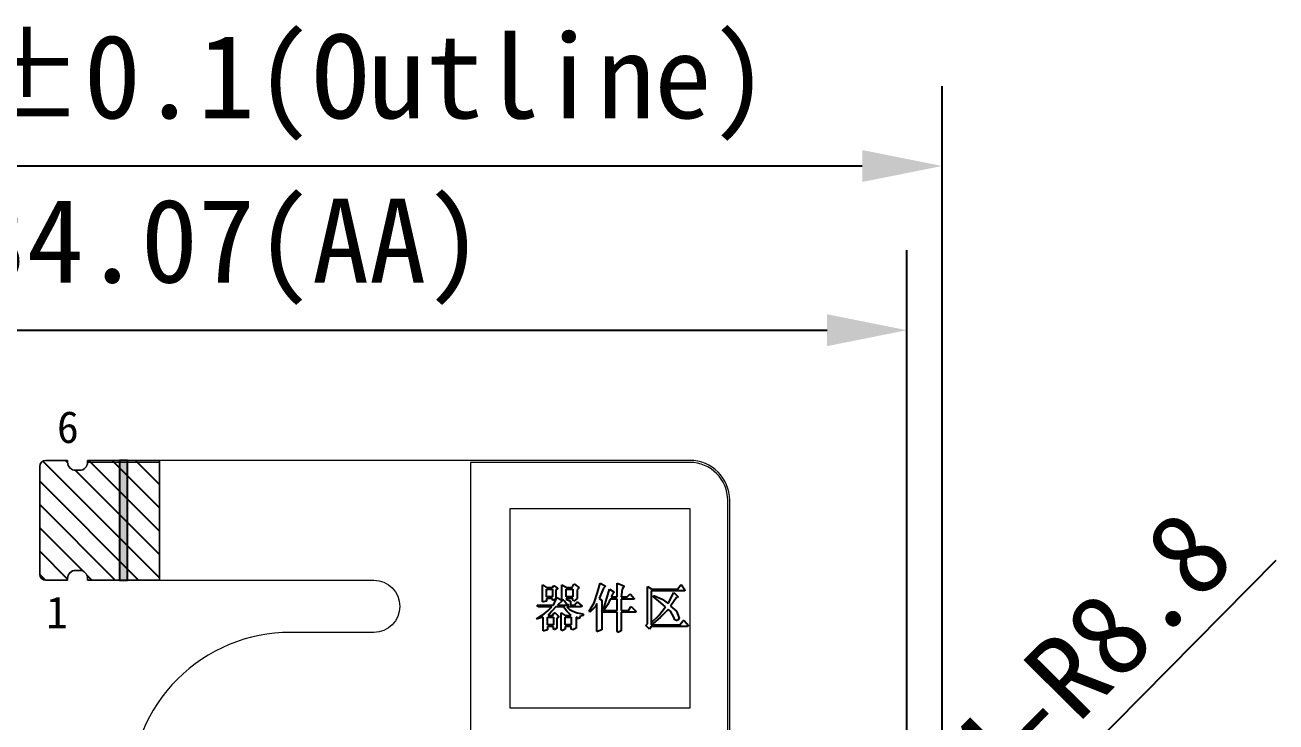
# Model space of a CAD drawing. Header units: millimetres. Extents: x 3387 to 5440, y -3014 to -2537.
# Drawn here: x 4394.77 to 4426.08, y -2621.18 to -2603.73 of the extents above; entities that cross this region are included whole.
import ezdxf

# ---------------------------------------------------------------- set-up
doc = ezdxf.new("R2010")
doc.units = ezdxf.units.MM
doc.layers.add('03___PRT_ALL_CURVES', color=7, linetype='Continuous')
doc.layers.add('dim', color=3, linetype='Continuous')
doc.layers.add('FPC', color=50, linetype='Continuous', lineweight=5)
doc.styles.add('Arial', font='arial.ttf')
doc.styles.add('ROMANS', font='romans.shx')
doc.styles.add('宋体', font='')
doc.styles.get('宋体').set_extended_font_data('SimSun')
doc.dimstyles.get("Standard").update_dxf_attribs({"dimtxt": 1.5, "dimasz": 1.2, "dimexe": 0.5, "dimexo": 0.5, "dimgap": 0.5, "dimtad": 1, "dimzin": 0, "dimdsep": 46, "dimtxsty": 'ROMANS', "dimcen": 0, "dimadec": 0, "dimazin": 0, "dimtp": 0.01, "dimtm": 0.01, "dimtfac": 1, "dimtofl": 0, "dimtmove": 0, "dimatfit": 3, "dimfxl": 1, "dimtolj": 1, "dimtzin": 0, "dimarcsym": 0})
doc.dimstyles.new('STANDARD$0', dxfattribs={"dimtxt": 2.1, "dimasz": 2, "dimexe": 2, "dimexo": 0.1, "dimtad": 1, "dimdec": 5, "dimrnd": 0.005, "dimdsep": 46, "dimtxsty": '宋体', "dimblk": '_FILLED', "dimblk1": '_FILLED', "dimblk2": '_FILLED', "dimcen": 0.09, "dimclrd": 3, "dimclre": 3, "dimclrt": 3, "dimadec": 0, "dimazin": 0, "dimtol": 1, "dimtp": 1e-05, "dimtm": 1e-05, "dimtfac": 1, "dimtdec": 5, "dimtofl": 0, "dimtmove": 0, "dimatfit": 3, "dimldrblk": '_FILLED', "dimfxl": 1, "dimtolj": 1, "dimarcsym": 0})

# ---------------------------------------------------------------- blocks, each defined once
blk = doc.blocks.new('_FILLED')
at = {"color": 0, "linetype": 'ByBlock'}
blk.add_solid([(0, 0), (-1, 0.2), (-1, -0.2)], dxfattribs=at)
blk = doc.blocks.new('*D356')
at = {"color": 4, "linetype": 'ByBlock', "lineweight": -2}
for p, q in [((4381.893, -2635.02), (4381.893, -2605.256)), ((4417.724, -2635.02), (4417.724, -2605.256)), ((4383.893, -2607.256), (4415.724, -2607.256))]:
    blk.add_line(p, q, dxfattribs=at)
at = {"layer": 'Defpoints', "color": 0, "linetype": 'ByBlock'}
for p in [(4417.724, -2607.256), (4381.893, -2635.12), (4417.724, -2635.12)]:
    blk.add_point(p, dxfattribs=at)
at = {"color": 4, "linetype": 'ByBlock', "lineweight": -2, "xscale": 2, "yscale": 2, "zscale": 2, "rotation": 180}
blk.add_blockref('_FILLED', (4381.893, -2607.256), dxfattribs=at)
at = {"color": 4, "linetype": 'ByBlock', "lineweight": -2, "xscale": 2, "yscale": 2, "zscale": 2}
blk.add_blockref('_FILLED', (4417.724, -2607.256), dxfattribs=at)
at = {"color": 4, "linetype": 'ByBlock', "insert": (4399.808, -2605.293), "char_height": 2.1, "attachment_point": 5, "style": '宋体'}
blk.add_mtext('\\A1;35.83%%P0.1(Outline)', dxfattribs=at)
blk = doc.blocks.new('*D359')
at = {"color": 4, "linetype": 'ByBlock', "lineweight": -2}
for p, q in [((4382.773, -2635.38), (4382.773, -2609.367)), ((4416.844, -2635.38), (4416.844, -2609.367)), ((4384.773, -2611.367), (4414.844, -2611.367))]:
    blk.add_line(p, q, dxfattribs=at)
at = {"layer": 'Defpoints', "color": 0, "linetype": 'ByBlock'}
for p in [(4416.844, -2611.367), (4382.773, -2635.48), (4416.844, -2635.48)]:
    blk.add_point(p, dxfattribs=at)
at = {"color": 4, "linetype": 'ByBlock', "lineweight": -2, "xscale": 2, "yscale": 2, "zscale": 2, "rotation": 180}
blk.add_blockref('_FILLED', (4382.773, -2611.367), dxfattribs=at)
at = {"color": 4, "linetype": 'ByBlock', "lineweight": -2, "xscale": 2, "yscale": 2, "zscale": 2}
blk.add_blockref('_FILLED', (4416.844, -2611.367), dxfattribs=at)
at = {"color": 4, "linetype": 'ByBlock', "insert": (4399.808, -2609.405), "char_height": 2.1, "attachment_point": 5, "style": '宋体'}
blk.add_mtext('\\A1;\\fSimSun|b0|i0|c134|p0;34.07(AA)', dxfattribs=at)
blk = doc.blocks.new('*D361')
at = {"color": 4, "linetype": 'ByBlock', "lineweight": -2}
for p, q in [((4426.083, -2617.134), (4416.519, -2626.802)), ((4408.924, -2634.57), (4408.924, -2634.39)), ((4408.834, -2634.48), (4409.014, -2634.48))]:
    blk.add_line(p, q, dxfattribs=at)
at = {"layer": 'Defpoints', "color": 0, "linetype": 'ByBlock'}
for p in [(4415.113, -2628.224), (4408.924, -2634.48)]:
    blk.add_point(p, dxfattribs=at)
at = {"color": 4, "linetype": 'ByBlock', "lineweight": -2, "xscale": 2, "yscale": 2, "zscale": 2, "rotation": 225.308776103912}
blk.add_blockref('_FILLED', (4415.113, -2628.224), dxfattribs=at)
at = {"color": 4, "linetype": 'ByBlock', "insert": (4421.384, -2619.503), "char_height": 2.1, "attachment_point": 5, "rotation": 45.3088, "style": '宋体'}
blk.add_mtext('\\A1;4-R8.8', dxfattribs=at)

msp = doc.modelspace()

# ---------------------------------------------------------------- hatches: boundary and pattern name
h = msp.add_hatch()
h.set_pattern_fill('ANSI31', color=256, scale=0.13, angle=1710, style=0)
h.set_pattern_definition([(315, (3755.20364, -636.17402), (0.29185832, 0.29185832), [])])
edge = h.paths.add_edge_path()
edge.add_line((4398.132698, -2617.625546), (4398.132698, -2614.630167))
edge.add_line((4398.132698, -2614.630167), (4396.332698, -2614.630167))
edge.add_line((4396.332698, -2614.630167), (4396.332698, -2614.677856))
edge.add_ellipse((4396.132698, -2614.677856), major_axis=(0.141421, 0.141421), ratio=1, start_angle=225, end_angle=315, ccw=False)
edge.add_line((4396.132698, -2614.877856), (4396.032698, -2614.877856))
edge.add_ellipse((4396.032698, -2614.677856), major_axis=(-0.141421, 0.141421), ratio=1, start_angle=45, end_angle=135, ccw=False)
edge.add_line((4395.832698, -2614.677856), (4395.832698, -2614.630167))
edge.add_line((4395.832698, -2614.630167), (4395.282698, -2614.630167))
edge.add_ellipse((4395.282698, -2614.780167), major_axis=(-0.106066, 0.106066), ratio=1, start_angle=-45, end_angle=45)
edge.add_line((4395.132698, -2614.780167), (4395.132698, -2617.475546))
edge.add_ellipse((4395.282698, -2617.475546), major_axis=(0.106066, 0.106066), ratio=1, start_angle=135, end_angle=225)
edge.add_line((4395.282698, -2617.625546), (4395.832698, -2617.625546))
edge.add_line((4395.832698, -2617.625546), (4395.832698, -2617.577856))
edge.add_ellipse((4396.032698, -2617.577856), major_axis=(-0.141421, 0.141421), ratio=1, start_angle=-45, end_angle=45, ccw=False)
edge.add_line((4396.032698, -2617.377856), (4396.132698, -2617.377856))
edge.add_ellipse((4396.132698, -2617.577856), major_axis=(-0.141421, 0.141421), ratio=1, start_angle=225, end_angle=315, ccw=False)
edge.add_line((4396.332698, -2617.577856), (4396.332698, -2617.625546))
edge.add_line((4396.332698, -2617.625546), (4398.132698, -2617.625546))
msp.add_hatch(color=256).paths.add_polyline_path([(4397.132698, -2614.627856), (4397.132698, -2617.627856), (4397.332698, -2617.627856), (4397.332698, -2614.627856)])

# ---------------------------------------------------------------- linework, layer by layer
msp.add_lwpolyline([(4397.132698, -2614.627856), (4397.132698, -2617.627856), (4397.332698, -2617.627856), (4397.332698, -2614.627856)], close=True)
at = {"layer": '03___PRT_ALL_CURVES', "color": 4, "linetype": 'Continuous'}
for p, q in [((4407.717418, -2618.169512), (4407.717418, -2617.744432)), ((4407.717418, -2617.744432), (4407.823688, -2617.808194)), ((4407.823688, -2617.808194), (4407.972466, -2617.808194)), ((4407.823688, -2618.041988), (4407.823688, -2617.850702)), ((4407.823688, -2617.850702), (4407.972466, -2617.850702)), ((4407.972466, -2617.808194), (4407.99372, -2617.765686)), ((4407.972466, -2617.850702), (4407.972466, -2618.041988)), ((4407.99372, -2617.765686), (4408.014974, -2617.765686)), ((4408.014974, -2617.765686), (4408.09999, -2617.829448)), ((4408.09999, -2617.850702), (4408.057482, -2617.871956)), ((4408.09999, -2617.829448), (4408.09999, -2617.850702)), ((4408.20626, -2618.10575), (4408.20626, -2617.744432)), ((4408.20626, -2617.744432), (4408.333784, -2617.808194)), ((4408.31253, -2618.041988), (4408.31253, -2617.850702)), ((4408.31253, -2617.850702), (4408.482561, -2617.850702)), ((4408.333784, -2617.808194), (4408.461307, -2617.808194)), ((4408.461307, -2617.808194), (4408.503815, -2617.723178)), ((4408.482561, -2617.850702), (4408.482561, -2618.041988)), ((4408.503815, -2617.723178), (4408.525069, -2617.723178)), ((4408.525069, -2617.723178), (4408.631339, -2617.808194)), ((4408.631339, -2617.829448), (4408.588831, -2617.871956)), ((4408.631339, -2617.808194), (4408.631339, -2617.829448)), ((4409.098926, -2617.935718), (4409.162688, -2617.701925)), ((4409.247704, -2617.829448), (4409.141434, -2618.084496)), ((4409.162688, -2617.701925), (4409.290212, -2617.765686)), ((4409.290212, -2617.78694), (4409.247704, -2617.829448)), ((4409.247704, -2618.360798), (4409.396482, -2617.850702)), ((4409.290212, -2617.765686), (4409.290212, -2617.78694)), ((4409.396482, -2617.850702), (4409.502752, -2617.914464)), ((4409.587768, -2618.041988), (4409.587768, -2617.701925)), ((4409.587768, -2617.701925), (4409.757799, -2617.765686)), ((4409.715291, -2617.850702), (4409.694037, -2618.041988)), ((4409.757799, -2617.78694), (4409.715291, -2617.850702)), ((4409.757799, -2617.765686), (4409.757799, -2617.78694)), ((4410.35291, -2618.722115), (4410.35291, -2617.78694)), ((4410.35291, -2617.78694), (4410.45918, -2617.850702)), ((4410.45918, -2617.850702), (4411.096799, -2617.850702)), ((4411.096799, -2617.850702), (4411.181815, -2617.744432)), ((4411.181815, -2617.744432), (4411.203069, -2617.744432)), ((4411.203069, -2617.744432), (4411.288085, -2617.871956)), ((4407.738672, -2618.169512), (4407.717418, -2618.169512)), ((4407.823688, -2618.148258), (4407.738672, -2618.169512)), ((4407.972466, -2618.041988), (4407.823688, -2618.041988)), ((4407.823688, -2618.084496), (4407.823688, -2618.148258)), ((4407.972466, -2618.084496), (4407.823688, -2618.084496)), ((4407.972466, -2618.127004), (4407.972466, -2618.084496)), ((4407.99372, -2618.127004), (4407.972466, -2618.127004)), ((4407.99372, -2618.254528), (4408.078736, -2618.063242)), ((4408.057482, -2618.084496), (4407.99372, -2618.127004)), ((4408.057482, -2617.871956), (4408.057482, -2618.084496)), ((4408.078736, -2618.063242), (4408.20626, -2618.127004)), ((4408.20626, -2618.148258), (4408.09999, -2618.254528)), ((4408.227514, -2618.127004), (4408.20626, -2618.10575)), ((4408.20626, -2618.127004), (4408.20626, -2618.148258)), ((4408.248768, -2618.127004), (4408.227514, -2618.127004)), ((4408.270022, -2618.148258), (4408.248768, -2618.127004)), ((4408.333784, -2618.233274), (4408.270022, -2618.148258)), ((4408.482561, -2618.041988), (4408.31253, -2618.041988)), ((4408.31253, -2618.084496), (4408.31253, -2618.10575)), ((4408.482561, -2618.084496), (4408.31253, -2618.084496)), ((4408.31253, -2618.10575), (4408.418799, -2618.148258)), ((4408.418799, -2618.148258), (4408.418799, -2618.254528)), ((4408.482561, -2618.127004), (4408.482561, -2618.084496)), ((4408.503815, -2618.148258), (4408.482561, -2618.127004)), ((4408.588831, -2618.084496), (4408.503815, -2618.148258)), ((4408.525069, -2618.254528), (4408.588831, -2618.169512)), ((4408.588831, -2617.871956), (4408.588831, -2618.084496)), ((4408.588831, -2618.169512), (4408.716355, -2618.275782)), ((4409.01391, -2618.190766), (4409.098926, -2617.935718)), ((4409.141434, -2618.084496), (4409.205196, -2618.127004)), ((4409.205196, -2618.127004), (4409.205196, -2618.870893)), ((4409.417736, -2618.10575), (4409.353974, -2618.233274)), ((4409.587768, -2618.10575), (4409.417736, -2618.10575)), ((4409.481498, -2617.956972), (4409.43899, -2618.041988)), ((4409.43899, -2618.041988), (4409.587768, -2618.041988)), ((4409.502752, -2617.935718), (4409.481498, -2617.956972)), ((4409.502752, -2617.914464), (4409.502752, -2617.935718)), ((4409.587768, -2618.382051), (4409.587768, -2618.10575)), ((4409.694037, -2618.041988), (4409.842815, -2618.041988)), ((4409.694037, -2618.10575), (4409.694037, -2618.382051)), ((4410.012847, -2618.10575), (4409.694037, -2618.10575)), ((4409.842815, -2618.041988), (4409.906577, -2617.978226)), ((4409.906577, -2617.978226), (4409.927831, -2617.978226)), ((4409.927831, -2617.978226), (4410.012847, -2618.084496)), ((4410.012847, -2618.084496), (4410.012847, -2618.10575)), ((4410.437926, -2617.89321), (4410.437926, -2618.743369)), ((4411.288085, -2617.89321), (4410.437926, -2617.89321)), ((4410.501688, -2618.041988), (4410.501688, -2618.020734)), ((4410.501688, -2618.020734), (4410.522942, -2618.020734)), ((4410.629212, -2618.148258), (4410.501688, -2618.041988)), ((4410.522942, -2618.020734), (4410.714228, -2618.10575)), ((4410.799244, -2618.297036), (4410.629212, -2618.148258)), ((4410.714228, -2618.10575), (4410.863006, -2618.21202)), ((4410.863006, -2618.21202), (4411.011784, -2617.935718)), ((4411.075546, -2618.063242), (4410.926768, -2618.275782)), ((4411.011784, -2617.935718), (4411.118053, -2618.041988)), ((4411.096799, -2618.063242), (4411.075546, -2618.063242)), ((4411.118053, -2618.041988), (4411.096799, -2618.063242)), ((4411.288085, -2617.871956), (4411.288085, -2617.89321)), ((4407.568641, -2618.594591), (4407.759926, -2618.467067)), ((4407.611149, -2618.297036), (4407.589895, -2618.254528)), ((4407.589895, -2618.254528), (4407.99372, -2618.254528)), ((4407.951212, -2618.297036), (4407.611149, -2618.297036)), ((4407.759926, -2618.467067), (4407.866196, -2618.382051)), ((4407.866196, -2618.382051), (4407.951212, -2618.297036)), ((4407.951212, -2618.403305), (4407.866196, -2618.509575)), ((4408.057482, -2618.297036), (4407.951212, -2618.403305)), ((4407.972466, -2618.509575), (4408.014974, -2618.445813)), ((4408.014974, -2618.445813), (4408.036228, -2618.445813)), ((4408.036228, -2618.445813), (4408.121244, -2618.530829)), ((4408.248768, -2618.297036), (4408.057482, -2618.297036)), ((4408.09999, -2618.254528), (4408.376291, -2618.254528)), ((4408.185006, -2618.870893), (4408.185006, -2618.445813)), ((4408.185006, -2618.445813), (4408.291276, -2618.509575)), ((4408.333784, -2618.403305), (4408.248768, -2618.297036)), ((4408.376291, -2618.254528), (4408.333784, -2618.233274)), ((4408.333784, -2618.297036), (4408.397545, -2618.360798)), ((4408.695101, -2618.297036), (4408.333784, -2618.297036)), ((4408.440053, -2618.509575), (4408.333784, -2618.403305)), ((4408.397545, -2618.360798), (4408.482561, -2618.403305)), ((4408.418799, -2618.254528), (4408.525069, -2618.254528)), ((4408.482561, -2618.403305), (4408.588831, -2618.445813)), ((4408.588831, -2618.445813), (4408.737609, -2618.467067)), ((4408.716355, -2618.275782), (4408.695101, -2618.297036)), ((4408.737609, -2618.467067), (4408.737609, -2618.509575)), ((4408.886387, -2618.403305), (4409.01391, -2618.190766)), ((4408.907641, -2618.424559), (4408.886387, -2618.403305)), ((4409.035165, -2618.297036), (4408.907641, -2618.424559)), ((4409.077672, -2618.21202), (4409.035165, -2618.297036)), ((4409.077672, -2618.913401), (4409.077672, -2618.21202)), ((4409.22645, -2618.424559), (4409.205196, -2618.382051)), ((4409.205196, -2618.382051), (4409.587768, -2618.382051)), ((4409.587768, -2618.424559), (4409.22645, -2618.424559)), ((4409.268958, -2618.360798), (4409.247704, -2618.360798)), ((4409.353974, -2618.233274), (4409.268958, -2618.360798)), ((4409.587768, -2618.913401), (4409.587768, -2618.424559)), ((4409.694037, -2618.382051), (4409.885323, -2618.382051)), ((4409.694037, -2618.424559), (4409.694037, -2618.892147)), ((4410.055355, -2618.424559), (4409.694037, -2618.424559)), ((4409.885323, -2618.382051), (4409.927831, -2618.297036)), ((4409.927831, -2618.297036), (4409.949085, -2618.297036)), ((4409.949085, -2618.297036), (4410.055355, -2618.403305)), ((4410.055355, -2618.403305), (4410.055355, -2618.424559)), ((4410.629212, -2618.509575), (4410.799244, -2618.297036)), ((4410.863006, -2618.360798), (4410.67172, -2618.552083)), ((4410.926768, -2618.403305), (4410.863006, -2618.360798)), ((4410.926768, -2618.275782), (4411.075546, -2618.403305)), ((4411.011784, -2618.552083), (4410.926768, -2618.403305)), ((4411.075546, -2618.403305), (4411.118053, -2618.509575)), ((4407.589895, -2618.594591), (4407.568641, -2618.594591)), ((4407.738672, -2618.552083), (4407.589895, -2618.594591)), ((4407.738672, -2618.892147), (4407.738672, -2618.552083)), ((4407.844942, -2618.743369), (4407.844942, -2618.552083)), ((4407.844942, -2618.552083), (4407.99372, -2618.552083)), ((4407.99372, -2618.743369), (4407.844942, -2618.743369)), ((4407.844942, -2618.785877), (4407.844942, -2618.870893)), ((4407.99372, -2618.785877), (4407.844942, -2618.785877)), ((4407.866196, -2618.509575), (4407.972466, -2618.509575)), ((4407.99372, -2618.552083), (4407.99372, -2618.743369)), ((4407.99372, -2618.849639), (4407.99372, -2618.785877)), ((4408.121244, -2618.552083), (4408.078736, -2618.573337)), ((4408.078736, -2618.573337), (4408.078736, -2618.828385)), ((4408.121244, -2618.530829), (4408.121244, -2618.552083)), ((4408.291276, -2618.509575), (4408.440053, -2618.509575)), ((4408.291276, -2618.743369), (4408.291276, -2618.552083)), ((4408.291276, -2618.552083), (4408.440053, -2618.552083)), ((4408.440053, -2618.743369), (4408.291276, -2618.743369)), ((4408.291276, -2618.785877), (4408.291276, -2618.849639)), ((4408.440053, -2618.785877), (4408.291276, -2618.785877)), ((4408.440053, -2618.552083), (4408.440053, -2618.743369)), ((4408.440053, -2618.849639), (4408.440053, -2618.785877)), ((4408.567577, -2618.552083), (4408.567577, -2618.828385)), ((4408.631339, -2618.594591), (4408.567577, -2618.552083)), ((4408.652593, -2618.552083), (4408.631339, -2618.594591)), ((4408.673847, -2618.530829), (4408.652593, -2618.552083)), ((4408.737609, -2618.509575), (4408.673847, -2618.530829)), ((4410.310403, -2618.764623), (4410.35291, -2618.722115)), ((4410.395419, -2618.849639), (4410.310403, -2618.764623)), ((4410.437926, -2618.785877), (4410.395419, -2618.849639)), ((4410.437926, -2618.743369), (4411.160561, -2618.743369)), ((4411.351847, -2618.785877), (4410.437926, -2618.785877)), ((4410.45918, -2618.679607), (4410.629212, -2618.509575)), ((4410.45918, -2618.700861), (4410.45918, -2618.679607)), ((4410.480434, -2618.722115), (4410.45918, -2618.700861)), ((4410.67172, -2618.552083), (4410.480434, -2618.722115)), ((4411.033037, -2618.615845), (4411.011784, -2618.552083)), ((4411.075546, -2618.637099), (4411.033037, -2618.615845)), ((4411.096799, -2618.637099), (4411.075546, -2618.637099)), ((4411.118053, -2618.615845), (4411.096799, -2618.637099)), ((4411.118053, -2618.509575), (4411.139307, -2618.573337)), ((4411.139307, -2618.573337), (4411.118053, -2618.615845)), ((4411.160561, -2618.743369), (4411.245577, -2618.637099)), ((4411.245577, -2618.637099), (4411.266831, -2618.637099)), ((4411.266831, -2618.637099), (4411.373101, -2618.764623)), ((4411.373101, -2618.764623), (4411.351847, -2618.785877)), ((4407.759926, -2618.892147), (4407.738672, -2618.892147)), ((4407.844942, -2618.870893), (4407.759926, -2618.892147)), ((4408.014974, -2618.870893), (4407.99372, -2618.849639)), ((4408.078736, -2618.828385), (4408.014974, -2618.870893)), ((4408.20626, -2618.892147), (4408.185006, -2618.870893)), ((4408.291276, -2618.849639), (4408.20626, -2618.892147)), ((4408.482561, -2618.870893), (4408.440053, -2618.849639)), ((4408.567577, -2618.828385), (4408.482561, -2618.870893)), ((4409.098926, -2618.913401), (4409.077672, -2618.913401)), ((4409.205196, -2618.870893), (4409.098926, -2618.913401)), ((4409.609022, -2618.934655), (4409.587768, -2618.913401)), ((4409.694037, -2618.892147), (4409.609022, -2618.934655))]:
    msp.add_line(p, q, dxfattribs=at)
at = {"layer": 'FPC', "linetype": 'Continuous'}
for points in [[(4398.132698, -2614.627856), (4396.332698, -2614.627856), (4396.332698, -2614.675546, -0.414213562), (4396.132698, -2614.875546), (4396.032698, -2614.875546, -0.414213562), (4395.832698, -2614.675546), (4395.832698, -2614.627856), (4395.282698, -2614.627856, 0.414213562), (4395.132698, -2614.777856), (4395.132698, -2617.477856, 0.414213562), (4395.282698, -2617.627856), (4395.832698, -2617.627856), (4395.832698, -2617.580167, -0.414213562), (4396.032698, -2617.380167), (4396.132698, -2617.380167, -0.414213562), (4396.332698, -2617.580167), (4396.332698, -2617.627856), (4398.132698, -2617.627856), (4398.132698, -2614.627856), (4398.132698, -2617.627856), (4396.332698, -2617.627856), (4396.332698, -2617.580167, 0.414213562), (4396.132698, -2617.380167), (4396.032698, -2617.380167, 0.414213562), (4395.832698, -2617.580167), (4395.832698, -2617.627856), (4395.282698, -2617.627856, -0.414213562), (4395.132698, -2617.477856), (4395.132698, -2614.777856, -0.414213562), (4395.282698, -2614.627856), (4395.832698, -2614.627856), (4395.832698, -2614.675546, 0.414213562), (4396.032698, -2614.875546), (4396.132698, -2614.875546, 0.414213562), (4396.332698, -2614.675546), (4396.332698, -2614.627856)], [(4405.918324, -2622.432222), (4411.408487, -2622.430843, 0.414139976), (4412.358248, -2621.480843), (4412.358248, -2615.627856, 0.414213562), (4411.408248, -2614.677856), (4405.918324, -2614.677856)]]:
    msp.add_lwpolyline(points, format="xyb", close=True, dxfattribs=at)
msp.add_lwpolyline([(4398.132698, -2617.627856), (4403.496161, -2617.627856, -1), (4403.496161, -2618.934489), (4401.408248, -2618.934489, 0.414213563), (4397.408248, -2622.934489), (4397.408248, -2624.979639, -0.414213562), (4396.908248, -2625.479639), (4396.34831, -2625.479639, 0.414213562), (4396.09831, -2625.729639), (4396.09831, -2625.999639, 0.414213562), (4396.34831, -2626.249639), (4403.268305, -2626.249639, 0.414213562), (4403.518305, -2625.999639), (4403.518305, -2625.729639, 0.414213562), (4403.268305, -2625.479639), (4402.708248, -2625.479639, -0.414213562), (4402.208248, -2624.979639), (4402.208248, -2623.282953, -0.414139976), (4403.008047, -2622.482953), (4411.4085, -2622.480843, 0.414139976), (4412.408248, -2621.480843), (4412.408248, -2615.627856, 0.414213562), (4411.408248, -2614.627856), (4396.332698, -2614.627856)], format="xyb", dxfattribs=at)
msp.add_lwpolyline([(4398.132698, -2614.677856), (4396.332698, -2614.677856)], dxfattribs=at)
msp.add_lwpolyline([(4411.408248, -2615.827856), (4411.408248, -2620.827856), (4406.908248, -2620.827856), (4406.908248, -2615.827856)], close=True, dxfattribs=at)

# ---------------------------------------------------------------- texts
at = {"layer": 'dim', "color": 0, "char_height": 0.8, "width": 21.64745601, "attachment_point": 9, "style": 'Arial'}
for s, insert in [('{\\fSimHei|b0|i0|c134|p49;6}', (4396.110566, -2614.205131)), ('{\\fSimHei|b0|i0|c134|p49;1}', (4395.838264, -2618.830374))]:
    msp.add_mtext(s, dxfattribs=dict(at, insert=insert))

# ---------------------------------------------------------------- dimensions: what is measured, and where the dimension line sits
at = {"linetype": 'ByBlock'}
for base, p1, p2, text, picture, middle in [((4417.723807, -2607.255819), (4381.892807, -2635.119648), (4417.723807, -2635.119648), '<>%%P0.1(Outline)', '*D356', (4399.808307, -2607.255819)), ((4416.843807, -2611.367368), (4382.772807, -2635.479639), (4416.843807, -2635.479639), '\\fSimSun|b0|i0|c134|p0;<>(AA)', '*D359', (4399.808307, -2611.367368))]:
    dim = msp.add_linear_dim(base=base, p1=p1, p2=p2, text=text, dimstyle='STANDARD$0', override={"dimdec": 2, "dimclrd": 4, "dimclre": 4, "dimclrt": 4, "dimtol": 0}, dxfattribs=at)
    dim.commit()
    dim.dimension.update_dxf_attribs({"geometry": picture, "text_midpoint": middle, "dimtype": 160})
dim = msp.add_radius_dim(center=(4408.923807, -2634.479639), mpoint=(4415.112722, -2628.223655), text='4-<>', dimstyle='Standard', override={"dimtxt": 2.1, "dimasz": 2, "dimexe": 2, "dimexo": 0.1, "dimgap": 0.625, "dimrnd": 0.005, "dimzin": 8, "dimtxsty": '宋体', "dimblk": '_FILLED', "dimblk1": '_FILLED', "dimblk2": '_FILLED', "dimcen": 0.09, "dimclrd": 4, "dimclre": 4, "dimclrt": 4, "dimtp": 1e-05, "dimtm": 1e-05, "dimtdec": 5, "dimldrblk": '_FILLED', "dimtzin": 8}, dxfattribs=at)
dim.commit()
dim.dimension.update_dxf_attribs({"geometry": '*D361', "text_midpoint": (4422.574495, -2620.681021), "dimtype": 164})

doc.saveas('drawing.dxf')
